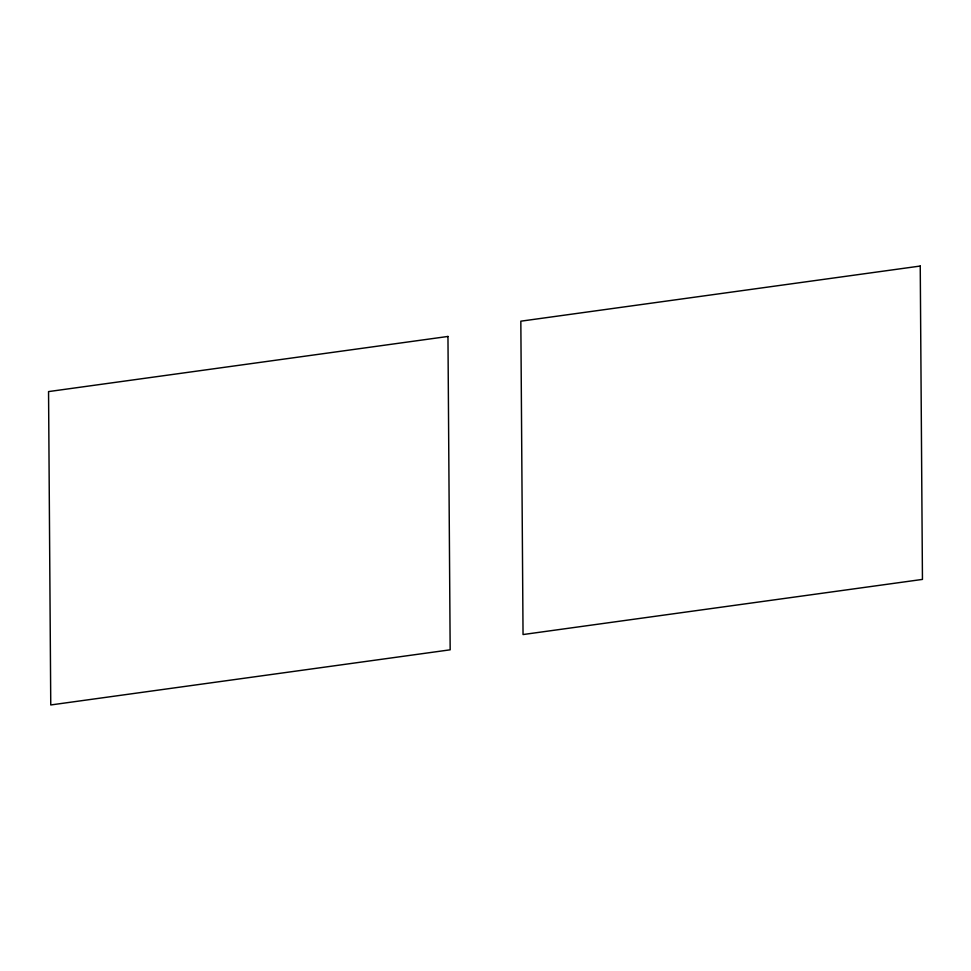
<?xml version="1.0" encoding="UTF-8"?>
<svg xmlns="http://www.w3.org/2000/svg" width="971" height="971" viewBox="0 0 971 971"><rect width="100%" height="100%" fill="white"/><g stroke="black" fill="none" stroke-linecap="round" stroke-linejoin="round"><path stroke-width="1.46" d="M920.241 266.042L520.832 321.183L523.041 634.548L922.45 579.408L920.241 266.042M447.959 336.452L48.55 391.592L50.759 704.958L450.168 649.817L447.959 336.452"/></g></svg>
